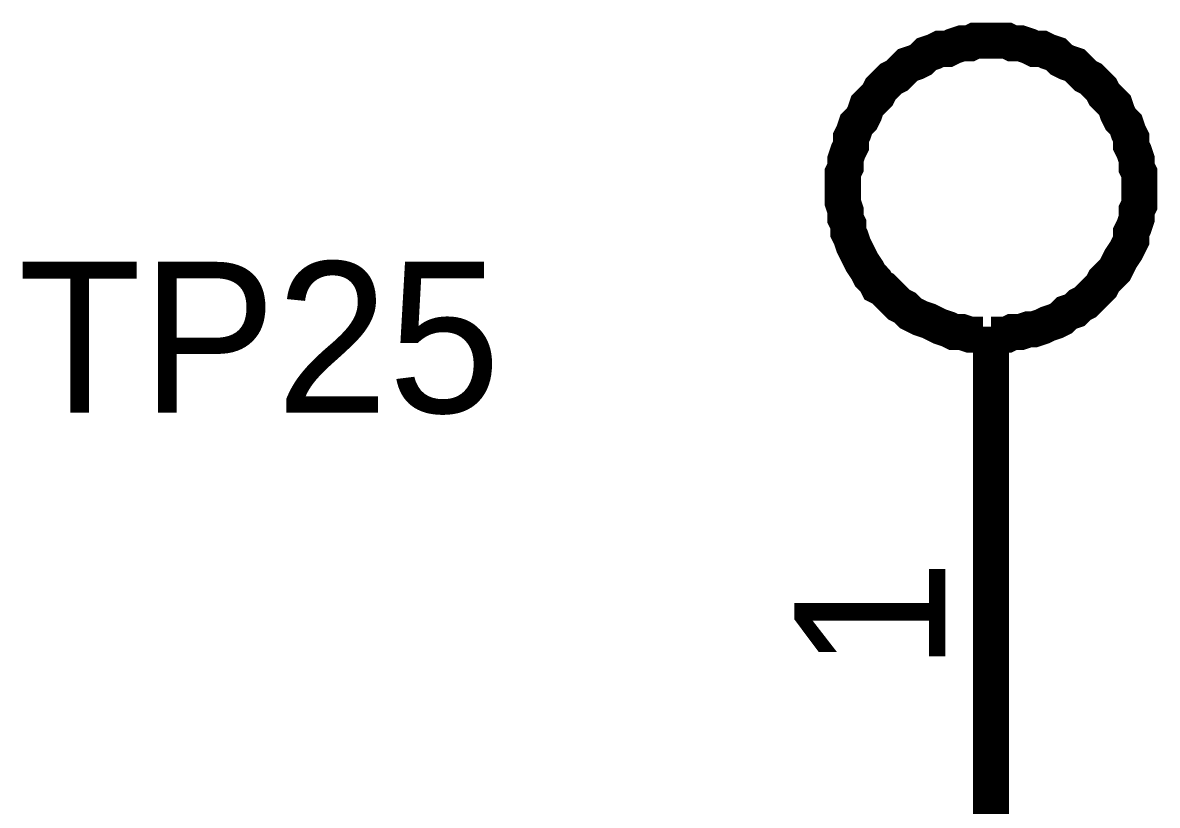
# Model space of a CAD drawing. Header units: millimetres. Extents: x 0 to 800, y 0 to 567.
# Drawn here: x 362.55 to 371.98, y 318.74 to 325.25 of the extents above; entities that cross this region are included whole.
import ezdxf

# ---------------------------------------------------------------- set-up
doc = ezdxf.new("R2010")
doc.units = ezdxf.units.MM
doc.layers.add('Sheet', color=255, linetype='Continuous')

msp = doc.modelspace()

# ---------------------------------------------------------------- linework, layer by layer
at = {"layer": 'Sheet', "const_width": 0.2997}
for points in [[(370.595, 325.0957), (370.5278, 325.0957), (370.4606, 325.0957), (370.4158, 325.0733), (370.3486, 325.0733), (370.2814, 325.0509), (370.2366, 325.0285), (370.1694, 325.0285), (370.1246, 325.0061), (370.0574, 324.9837), (370.0127, 324.9389), (369.9679, 324.9165), (369.9007, 324.8941), (369.8559, 324.8493), (369.8111, 324.8045), (369.7663, 324.7821), (369.7215, 324.7373), (369.6767, 324.6925), (369.6543, 324.6477), (369.6095, 324.6029), (369.5647, 324.5581), (369.5423, 324.4909), (369.5199, 324.4461), (369.4751, 324.4013), (369.4527, 324.3341), (369.4303, 324.2893), (369.4303, 324.2221), (369.4079, 324.1773), (369.3855, 324.1101), (369.3855, 324.043), (369.3631, 323.9982), (369.3631, 323.931), (369.3631, 323.8638)], [(371.827, 323.8638), (371.827, 323.931), (371.827, 323.9982), (371.8046, 324.043), (371.8046, 324.1101), (371.7822, 324.1773), (371.7598, 324.2221), (371.7598, 324.2893), (371.7374, 324.3341), (371.715, 324.4013), (371.6702, 324.4461), (371.6478, 324.4909), (371.6254, 324.5581), (371.5806, 324.6029), (371.5358, 324.6477), (371.5134, 324.6925), (371.4686, 324.7373), (371.4238, 324.7821), (371.379, 324.8045), (371.3342, 324.8493), (371.2894, 324.8941), (371.2222, 324.9165), (371.1774, 324.9389), (371.1326, 324.9837), (371.0654, 325.0061), (371.0206, 325.0285), (370.9534, 325.0285), (370.9086, 325.0509), (370.8414, 325.0733), (370.7742, 325.0733), (370.7294, 325.0957), (370.6622, 325.0957), (370.595, 325.0957)], [(369.3631, 323.8638), (369.3631, 323.7966), (369.3631, 323.7518), (369.3855, 323.6846), (369.3855, 323.6174), (369.4079, 323.5726), (369.4079, 323.5054), (369.4303, 323.4606), (369.4527, 323.3934), (369.4751, 323.3486), (369.4975, 323.3038), (369.5199, 323.259), (369.5647, 323.1918), (369.5871, 323.147), (369.6319, 323.1022), (369.6543, 323.0574), (369.6991, 323.035), (369.7439, 322.9902), (369.7887, 322.9454), (369.8335, 322.9006), (369.8783, 322.8782), (369.9231, 322.8334), (369.9679, 322.811), (370.0127, 322.7886), (370.0798, 322.7662), (370.1246, 322.7438), (370.1694, 322.7214), (370.2366, 322.699), (370.2814, 322.6766), (370.3486, 322.6766), (370.4158, 322.6542), (370.4606, 322.6542), (370.5278, 322.6542)], [(370.595, 322.6542), (370.6622, 322.6542), (370.7294, 322.6542), (370.7742, 322.6766), (370.8414, 322.6766), (370.9086, 322.699), (370.9534, 322.699), (371.0206, 322.7214), (371.0654, 322.7438), (371.1326, 322.7662), (371.1774, 322.7886), (371.2222, 322.8334), (371.2894, 322.8558), (371.3342, 322.9006), (371.379, 322.923), (371.4238, 322.9678), (371.4686, 323.0126), (371.5134, 323.0574), (371.5358, 323.1022), (371.5806, 323.147), (371.6254, 323.1918), (371.6478, 323.2366), (371.6702, 323.2814), (371.715, 323.3486), (371.7374, 323.3934), (371.7598, 323.4382), (371.7598, 323.5054), (371.7822, 323.5502), (371.8046, 323.6174), (371.8046, 323.6846), (371.827, 323.7294), (371.827, 323.7966), (371.827, 323.8638)], [(370.595, 322.7214), (370.595, 319.2272)], [(370.595, 313.9411), (370.595, 319.2272)]]:
    msp.add_lwpolyline(points, dxfattribs=at)

# ---------------------------------------------------------------- texts
at = {"layer": 'Sheet'}
msp.add_text('TP25', height=1.25433, dxfattribs=at).set_placement((362.5089, 322.0047))
msp.add_text('1', height=1.2543, rotation=90, dxfattribs=at).set_placement((370.2142, 319.8544))

doc.saveas('drawing.dxf')
